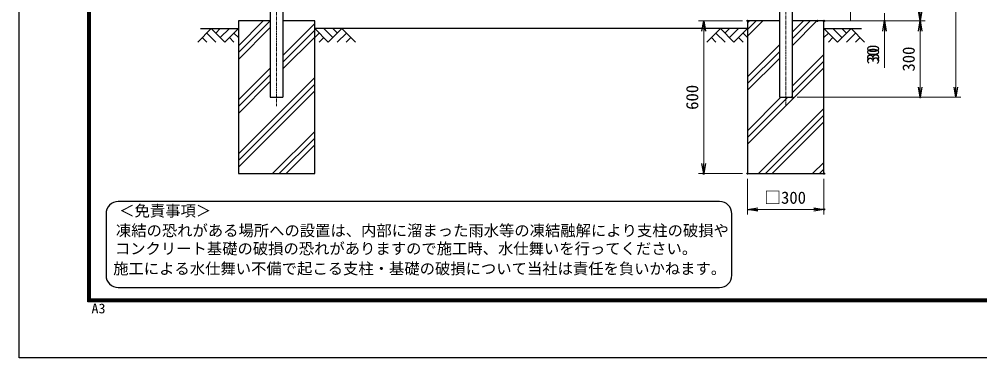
# Model space of a CAD drawing. Units: millimetres, scale not verified. Extents: x -4200 to 4200, y -2970 to 2970.
# Drawn here: x -4200 to -427, y -2970 to -1639 of the extents above; entities that cross this region are included whole.
import ezdxf
from ezdxf.enums import TextEntityAlignment as Align

# ---------------------------------------------------------------- set-up
doc = ezdxf.new("R2010")
doc.units = ezdxf.units.MM
doc.header["$LTSCALE"] = 10
doc.header["$PDMODE"] = 32
doc.header["$PDSIZE"] = 5
doc.linetypes.add('USER1', pattern=[2, 1.25, -0.25, 0.25, -0.25])
for name, color, linetype, lineweight in [('0-0_D-BMK', 2, 'USER1', 13), ('0-1_D-STR1', 1, 'Continuous', 25), ('0-2_D-STR-DIM', 7, 'Continuous', 13), ('0-3_0', 7, 'Continuous', 25), ('0-5_D-TTL-TXT', 7, 'Continuous', 25), ('0-6_D-TTL', 7, 'Continuous', 25), ('0-B_D-DCR-HCH', 7, 'Continuous', 13), ('0-C_D-STR4', 7, 'Continuous', 25), ('0-D_D-BGD', 7, 'Continuous', 25)]:
    doc.layers.add(name, color=color, linetype=linetype, lineweight=lineweight)
doc.layers.add('0-4_DEFPOINTS', color=7, linetype='Continuous')
doc.styles.add('ＭＳ ゴシック', font='')
doc.styles.get('ＭＳ ゴシック').set_extended_font_data('MS Gothic')

# ---------------------------------------------------------------- blocks, each defined once
blk = doc.blocks.new('_OPEN')
at = {"layer": '0-3_0'}
blk.add_line((0, 0), (-10, 0), dxfattribs=at)
blk.add_lwpolyline([(-10, 1.667), (0, 0), (-10, -1.667)], dxfattribs=at)

msp = doc.modelspace()

# ---------------------------------------------------------------- linework, layer by layer
at = {"layer": '0-0_D-BMK'}
for p, q in [((-1189.18, 794.42), (-1189.18, -1980.33)), ((-3189.18, 789.04), (-3189.18, -1980.33))]:
    msp.add_line(p, q, dxfattribs=at)
at = {"layer": '0-1_D-STR1'}
for p, q in [((-3214.18, 747.45), (-3214.18, -1946.03)), ((-3164.18, 747.45), (-3164.18, -1946.03)), ((-1214.18, 747.45), (-1214.18, -1946.03)), ((-1164.18, 747.45), (-1164.18, -1946.03)), ((-3214.18, -1946.03), (-3164.18, -1946.03)), ((-1214.18, -1946.03), (-1164.18, -1946.03))]:
    msp.add_line(p, q, dxfattribs=at)
at = {"layer": '0-2_D-STR-DIM'}
for p, q in [((-934.83, 883.32), (-934.83, -1646.03)), ((-521.28, -1906.03), (-521.28, 734.12)), ((-801.28, -1615.58), (-801.28, -1646.03)), ((-801.28, -1616.03), (-801.28, -1646.03)), ((-1359.18, -1646.03), (-1531.5, -1646.03)), ((-1044.18, -1646.03), (-641.28, -1646.03)), ((-1044.18, -1646.03), (-781.28, -1646.03)), ((-1019.18, -1646.03), (-781.28, -1646.03)), ((-1019.18, -1646.03), (-641.28, -1646.03)), ((-1511.5, -1686.03), (-1511.5, -2206.03)), ((-801.28, -1686.03), (-801.28, -1817.68)), ((-801.28, -1686.03), (-801.28, -1830.19)), ((-661.28, -1686.03), (-661.28, -1906.03)), ((-1144.18, -1946.03), (-641.28, -1946.03)), ((-1144.18, -1946.03), (-501.28, -1946.03)), ((-1359.18, -2246.03), (-1531.5, -2246.03)), ((-1339.18, -2266.03), (-1339.18, -2406.63)), ((-1039.18, -2266.03), (-1039.18, -2406.63)), ((-1299.18, -2386.63), (-1079.18, -2386.63))]:
    msp.add_line(p, q, dxfattribs=at)
at = {"layer": '0-3_0'}
for p, q in [((-3339.18, -1770.53), (-3214.68, -1646.03)), ((-3339.18, -1744.01), (-3241.2, -1646.03)), ((-3164.18, -1781.14), (-3039.18, -1656.14)), ((-1339.18, -1706.23), (-1278.97, -1646.03)), ((-1339.18, -1679.72), (-1305.49, -1646.03)), ((-1339.18, -1653.2), (-1332.01, -1646.03)), ((-1164.18, -1743.37), (-1066.84, -1646.03)), ((-1164.18, -1716.85), (-1093.36, -1646.03)), ((-1164.18, -1690.33), (-1119.88, -1646.03)), ((-3339.18, -1797.05), (-3214.18, -1672.05)), ((-3164.18, -1807.66), (-3039.18, -1682.66)), ((-3164.18, -1834.18), (-3039.18, -1709.18)), ((-1339.18, -1865.33), (-1214.18, -1740.33)), ((-1339.18, -1891.85), (-1214.18, -1766.85)), ((-1339.18, -1918.37), (-1214.18, -1793.37)), ((-1164.18, -1902.46), (-1039.18, -1777.46)), ((-1164.18, -1928.98), (-1039.18, -1803.98)), ((-3339.18, -1956.14), (-3214.18, -1831.14)), ((-1339.18, -2130.5), (-1039.18, -1830.5)), ((-3339.18, -1982.66), (-3214.18, -1857.66)), ((-3339.18, -2168.28), (-3039.18, -1868.28)), ((-3339.18, -2009.18), (-3214.18, -1884.18)), ((-3339.18, -2194.79), (-3039.18, -1894.79)), ((-3339.18, -2221.31), (-3039.18, -1921.31)), ((-1339.18, -2103.98), (-1181.22, -1946.03)), ((-1339.18, -2077.46), (-1207.74, -1946.03)), ((-1295.61, -2246.03), (-1039.18, -1989.6)), ((-1269.09, -2246.03), (-1039.18, -2016.11)), ((-1242.58, -2246.03), (-1039.18, -2042.63)), ((-3204.8, -2246.03), (-3039.18, -2080.41)), ((-3178.28, -2246.03), (-3039.18, -2106.93)), ((-3151.77, -2246.03), (-3039.18, -2133.44)), ((-1083.48, -2246.03), (-1039.18, -2201.73)), ((-1056.96, -2246.03), (-1039.18, -2228.25))]:
    msp.add_line(p, q, dxfattribs=at)
at = {"layer": '0-4_DEFPOINTS'}
for p in [(-1339.18, -1646.03), (-1064.18, -1646.03), (-1039.18, -1646.03), (-801.28, -1646.03), (-801.28, -1646.03), (-661.28, -1646.03), (-1164.18, -1946.03), (-661.28, -1946.03), (-1511.5, -2246.03), (-1339.18, -2246.03), (-1339.18, -2246.03), (-1039.18, -2246.03), (-1039.18, -2386.63)]:
    msp.add_point(p, dxfattribs=at)
at = {"layer": '0-5_D-TTL-TXT', "color": 2}
for p, q in [((-1448.85, -2355.77), (-3810.73, -2355.77)), ((-3859.02, -2404.06), (-3859.02, -2645.51)), ((-1400.56, -2645.51), (-1400.56, -2404.06)), ((-3810.73, -2693.79), (-1448.85, -2693.79))]:
    msp.add_line(p, q, dxfattribs=at)
for centre, start, end in [((-3810.73, -2404.06), 90, 180), ((-1448.85, -2404.06), 0, 90), ((-3810.73, -2645.51), 180, 270), ((-1448.85, -2645.51), 270, 0)]:
    msp.add_arc(centre, 48.29, start, end, dxfattribs=at)
at = {"layer": '0-6_D-TTL', "color": 2}
msp.add_lwpolyline([(-4200, 2970), (4200, 2970), (4200, -2970), (-4200, -2970)], close=True, dxfattribs=at)
at = {"layer": '0-6_D-TTL'}
for points in [[(-3930, 2750), (3930, 2750), (3930, -2750), (-3930, -2750)], [(-3927.5, 2747.5), (3927.5, 2747.5), (3927.5, -2747.5), (-3927.5, -2747.5)], [(-3925, 2745), (3925, 2745), (3925, -2745), (-3925, -2745)], [(-3922.5, 2742.5), (3922.5, 2742.5), (3922.5, -2742.5), (-3922.5, -2742.5)], [(-3920, 2740), (3920, 2740), (3920, -2740), (-3920, -2740)]]:
    msp.add_lwpolyline(points, close=True, dxfattribs=at)
at = {"layer": '0-B_D-DCR-HCH'}
for p, q in [((-3445.6, -1676.03), (-3498.81, -1729.24)), ((-3463.34, -1693.77), (-3427.7, -1729.24)), ((-3445.6, -1676.03), (-3392.39, -1729.24)), ((-3427.86, -1693.77), (-3410.13, -1676.03)), ((-3410.13, -1711.51), (-3374.65, -1676.03)), ((-3392.39, -1729.24), (-3339.18, -1676.03)), ((-3356.91, -1693.77), (-3339.18, -1711.42)), ((-2985.96, -1729.24), (-3039.18, -1676.03)), ((-3021.44, -1693.77), (-3039.18, -1711.42)), ((-2968.23, -1711.51), (-3003.7, -1676.03)), ((-2932.75, -1676.03), (-2985.96, -1729.24)), ((-2950.4, -1693.86), (-2968.23, -1676.03)), ((-2915.02, -1693.77), (-2950.65, -1729.24)), ((-2932.75, -1676.03), (-2879.54, -1729.24)), ((-1445.6, -1676.03), (-1498.81, -1729.24)), ((-1463.34, -1693.77), (-1427.7, -1729.24)), ((-1445.6, -1676.03), (-1392.39, -1729.24)), ((-1427.86, -1693.77), (-1410.13, -1676.03)), ((-1410.13, -1711.51), (-1374.65, -1676.03)), ((-1392.39, -1729.24), (-1339.18, -1676.03)), ((-1356.92, -1693.77), (-1339.18, -1711.42)), ((-985.97, -1729.24), (-1039.18, -1676.03)), ((-1021.44, -1693.77), (-1039.18, -1711.42)), ((-968.23, -1711.51), (-1003.7, -1676.03)), ((-932.75, -1676.03), (-985.97, -1729.24)), ((-950.4, -1693.86), (-968.23, -1676.03)), ((-915.02, -1693.77), (-950.65, -1729.24)), ((-932.75, -1676.03), (-879.54, -1729.24)), ((-3481.08, -1711.51), (-3463.26, -1729.24)), ((-3374.65, -1711.51), (-3356.83, -1729.24)), ((-3003.7, -1711.51), (-3021.52, -1729.24)), ((-2897.28, -1711.51), (-2915.1, -1729.24)), ((-1481.08, -1711.51), (-1463.26, -1729.24)), ((-1374.65, -1711.51), (-1356.83, -1729.24)), ((-1003.7, -1711.51), (-1021.52, -1729.24)), ((-897.28, -1711.51), (-915.1, -1729.24))]:
    msp.add_line(p, q, dxfattribs=at)
at = {"layer": '0-C_D-STR4'}
for points in [[(-3214.18, -1646.03), (-3339.18, -1646.03), (-3339.18, -2246.03), (-3039.18, -2246.03), (-3039.18, -1646.03), (-3164.18, -1646.03)], [(-1214.18, -1646.03), (-1339.18, -1646.03), (-1339.18, -2246.03), (-1039.18, -2246.03), (-1039.18, -1646.03), (-1164.18, -1646.03)]]:
    msp.add_lwpolyline(points, dxfattribs=at)
at = {"layer": '0-D_D-BGD'}
for p, q in [((-3487.69, -1676.03), (-3339.18, -1676.03)), ((-1339.18, -1676.03), (-3039.18, -1676.03)), ((-1039.18, -1676.03), (-891.51, -1676.03))]:
    msp.add_line(p, q, dxfattribs=at)

# ---------------------------------------------------------------- block references
at = {"layer": '0-2_D-STR-DIM', "xscale": 4, "yscale": 4}
for p, rotation in [((-661.28, -1646.03), 270), ((-1511.5, -1646.03), 90), ((-801.28, -1646.03), 90), ((-801.28, -1646.03), 90), ((-661.28, -1646.03), 90), ((-661.28, -1946.03), 270), ((-521.28, -1946.03), 270), ((-1511.5, -2246.03), 270), ((-1339.18, -2386.63), 180)]:
    msp.add_blockref('_OPEN', p, dxfattribs=dict(at, rotation=rotation))
msp.add_blockref('_OPEN', (-1039.18, -2386.63), dxfattribs=at)

# ---------------------------------------------------------------- texts
at = {"layer": '0-2_D-STR-DIM', "style": 'ＭＳ ゴシック'}
for s, p in [('30', (-808.03, -1804.48)), ('30', (-808.03, -1816.99)), ('300', (-668.03, -1844.9)), ('600', (-1518.25, -1995.28))]:
    msp.add_text(s, height=48.09, rotation=90, dxfattribs=at).set_placement(p, align=Align.BOTTOM_LEFT)
msp.add_text('□300', height=48.09, dxfattribs=at).set_placement((-1273.33, -2378.87), align=Align.BOTTOM_LEFT)
at = {"layer": '0-5_D-TTL-TXT', "style": 'ＭＳ ゴシック'}
for s, p in [('＜免責事項＞ \u3000\u3000', (-3807.15, -2427.41)), ('凍結の恐れがある場所への設置は、内部に溜まった雨水等の凍結融解により支柱の破損や', (-3820.21, -2505.15)), ('コンクリート基礎の破損の恐れがありますので施工時、水仕舞いを行ってください。', (-3824.18, -2576.07)), ('施工による水仕舞い不備で起こる支柱・基礎の破損について当社は責任を負いかねます。 ', (-3830.93, -2654.77))]:
    msp.add_text(s, height=44.13, dxfattribs=at).set_placement(p, align=Align.BOTTOM_LEFT)
at = {"layer": '0-6_D-TTL', "style": 'ＭＳ ゴシック', "width": 1.05}
msp.add_text('A3', height=38.49, dxfattribs=at).set_placement((-3916.09, -2806.81), align=Align.BOTTOM_LEFT)

doc.saveas('drawing.dxf')
